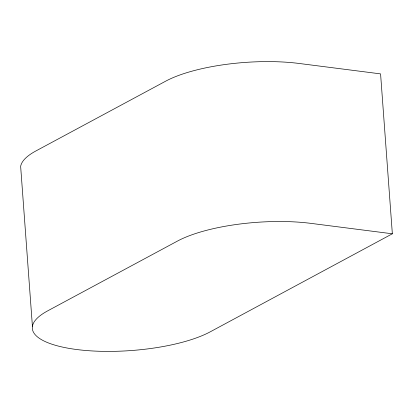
<?xml version="1.0" encoding="UTF-8"?>
<svg xmlns="http://www.w3.org/2000/svg" width="413" height="413" viewBox="0 0 413 413"><rect width="100%" height="100%" fill="white"/><g stroke="black" fill="none" stroke-linecap="round" stroke-linejoin="round"><path stroke-width="0.62" d="M392.35 233.789L210.217 331.835A96.916 29.302 -4.2 0 1 76.57 349.506A96.916 29.302 -4.2 0 1 47.743 310.824L177.471 241.068A96.916 29.302 -4.2 0 1 311.118 223.397L392.35 233.789L380.579 73.886L299.348 63.494A96.916 29.302 -4.2 0 0 165.701 81.165L35.972 150.915A96.916 29.302 -4.2 0 0 20.65 166.413L32.42 326.316"/></g></svg>
